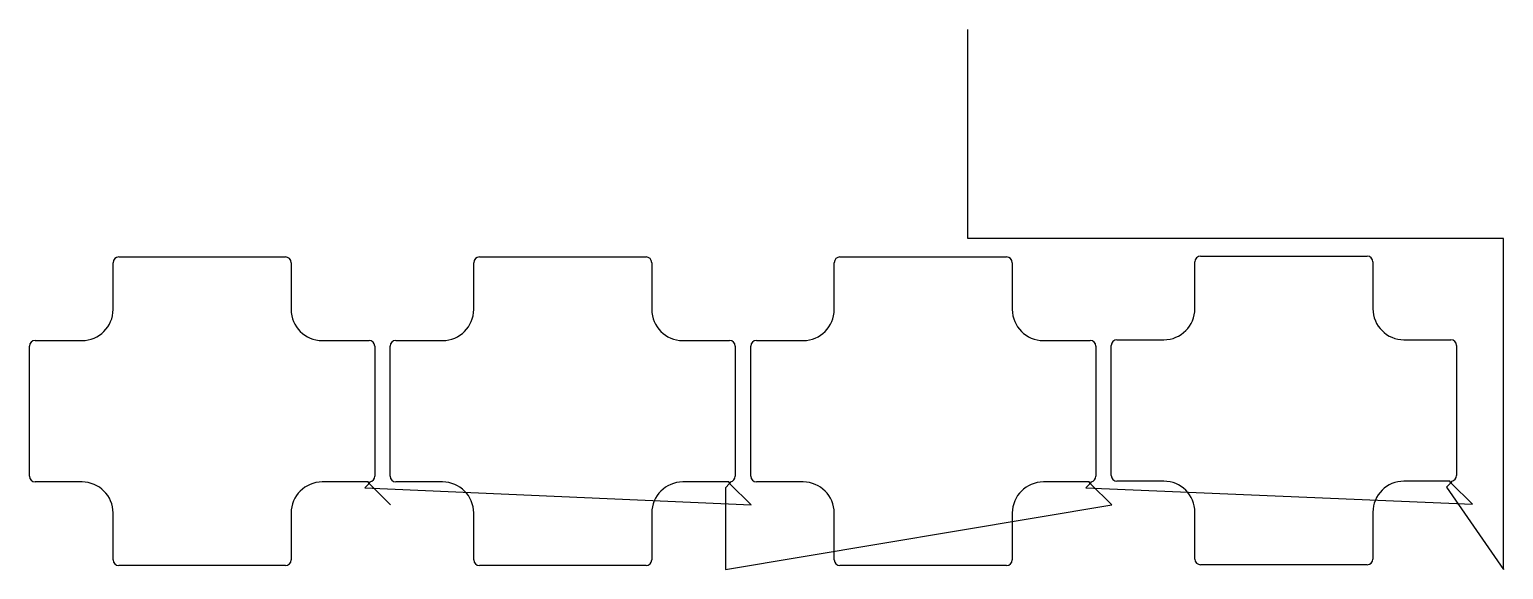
# Model space of a CAD drawing. Header units: metres. Extents: x 7 to 2431, y 0 to 889.
import ezdxf

# ---------------------------------------------------------------- set-up
doc = ezdxf.new("R2010")
doc.units = ezdxf.units.M

msp = doc.modelspace()

# ---------------------------------------------------------------- linework, layer by layer
at = {"layer": 'TOOL_0'}
for p, q in [((1549.791, 887.879), (1549.791, 888.879)), ((1549.791, 544.78), (1549.791, 887.879)), ((2430.978, 544.78), (1549.791, 544.78)), ((2430.978, 1), (2430.978, 544.78)), ((153.596, 514.459), (427.596, 514.459)), ((746.657, 514.459), (1020.657, 514.459)), ((1339.718, 514.459), (1613.718, 514.459)), ((1932.78, 515.691), (2206.78, 515.691)), ((144.196, 428.058), (144.196, 505.059)), ((436.996, 505.059), (436.996, 428.059)), ((737.257, 428.058), (737.257, 505.059)), ((1030.057, 505.059), (1030.057, 428.059)), ((1330.318, 428.058), (1330.318, 505.059)), ((1623.118, 505.059), (1623.118, 428.059)), ((1923.38, 429.29), (1923.38, 506.291)), ((2216.18, 506.291), (2216.18, 429.291)), ((6.696, 153.559), (6.696, 367.559)), ((16.096, 376.959), (93.096, 376.959)), ((488.096, 376.959), (565.096, 376.959)), ((574.496, 367.559), (574.496, 153.559)), ((599.757, 153.559), (599.757, 367.559)), ((609.157, 376.959), (686.157, 376.959)), ((1081.157, 376.959), (1158.157, 376.959)), ((1167.557, 367.559), (1167.557, 153.559)), ((1192.818, 153.559), (1192.818, 367.559)), ((1202.218, 376.959), (1279.218, 376.959)), ((1674.218, 376.959), (1751.218, 376.959)), ((1760.618, 367.559), (1760.618, 153.559)), ((1785.88, 154.791), (1785.88, 368.791)), ((1795.28, 378.191), (1872.28, 378.191)), ((2267.28, 378.191), (2344.28, 378.191)), ((2353.68, 368.791), (2353.68, 154.791)), ((2345.775, 145.511), (2344.38, 142.853)), ((93.096, 144.159), (16.096, 144.159)), ((563.594, 144.159), (488.096, 144.159)), ((565.196, 141.621), (558.125, 134.55)), ((558.125, 134.55), (1193.613, 106.265)), ((565.197, 141.621), (563.594, 144.159)), ((566.591, 144.279), (565.196, 141.621)), ((600.552, 106.265), (565.197, 141.621)), ((686.157, 144.159), (609.157, 144.159)), ((1156.655, 144.159), (1081.157, 144.159)), ((1158.257, 141.621), (1151.186, 134.55)), ((1151.186, 134.55), (1151.186, 0)), ((1158.258, 141.621), (1156.655, 144.159)), ((1159.652, 144.279), (1158.257, 141.621)), ((1193.613, 106.265), (1158.258, 141.621)), ((1279.218, 144.159), (1202.218, 144.159)), ((1749.716, 144.159), (1674.218, 144.159)), ((1751.318, 141.621), (1744.247, 134.55)), ((1744.247, 134.55), (2379.737, 107.498)), ((1751.319, 141.621), (1749.716, 144.159)), ((1752.713, 144.279), (1751.318, 141.621)), ((1786.675, 106.265), (1751.319, 141.621)), ((1872.28, 145.391), (1795.28, 145.391)), ((2342.778, 145.391), (2267.28, 145.391)), ((2344.38, 142.853), (2337.309, 135.782)), ((2337.309, 135.782), (2430.978, 0)), ((2344.381, 142.853), (2342.778, 145.391)), ((2379.737, 107.498), (2344.381, 142.853)), ((1151.186, 0), (1786.675, 106.265)), ((144.196, 16.059), (144.196, 93.059)), ((436.996, 93.059), (436.996, 16.059)), ((737.257, 16.059), (737.257, 93.059)), ((1030.057, 93.059), (1030.057, 16.059)), ((1330.318, 16.059), (1330.318, 93.059)), ((1623.118, 93.059), (1623.118, 16.059)), ((1923.38, 17.291), (1923.38, 94.291)), ((2216.18, 94.291), (2216.18, 17.291)), ((427.596, 6.659), (153.596, 6.659)), ((1020.657, 6.659), (746.657, 6.659)), ((1613.718, 6.659), (1339.718, 6.659)), ((2206.78, 7.891), (1932.78, 7.891)), ((2430.978, 0), (2430.978, 1)), ((2430.978, 1), (2430.978, 0)), ((2430.978, 0), (2430.978, 1))]:
    msp.add_line(p, q, dxfattribs=at)
for centre, radius, start, end in [((153.596, 505.059), 9.4, 90, 180), ((427.596, 505.059), 9.4, 0, 90), ((746.657, 505.059), 9.4, 90, 180), ((1020.657, 505.059), 9.4, 0, 90), ((1339.718, 505.059), 9.4, 90, 180), ((1613.718, 505.059), 9.4, 0, 90), ((1932.78, 506.291), 9.4, 90, 180), ((2206.78, 506.291), 9.4, 0, 90), ((93.096, 428.059), 51.1, 270, 359.998879), ((488.096, 428.059), 51.1, 180, 270), ((686.157, 428.059), 51.1, 270, 359.998879), ((1081.157, 428.059), 51.1, 180, 270), ((1279.218, 428.059), 51.1, 270, 359.998879), ((1674.218, 428.059), 51.1, 180, 270), ((1872.28, 429.291), 51.1, 270, 359.998879), ((2267.28, 429.291), 51.1, 180, 270), ((16.096, 367.559), 9.4, 90, 180), ((565.096, 367.559), 9.4, 0, 90), ((609.157, 367.559), 9.4, 90, 180), ((1158.157, 367.559), 9.4, 0, 90), ((1202.218, 367.559), 9.4, 90, 180), ((1751.218, 367.559), 9.4, 0, 90), ((1795.28, 368.791), 9.4, 90, 180), ((2344.28, 368.791), 9.4, 0, 90), ((16.096, 153.559), 9.4, 180, 270), ((565.096, 153.559), 9.4, 279.15167, 0), ((609.157, 153.559), 9.4, 180, 270), ((1158.157, 153.559), 9.4, 279.15167, 0), ((1202.218, 153.559), 9.4, 180, 270), ((1751.218, 153.559), 9.4, 279.15167, 0), ((1795.28, 154.791), 9.4, 180, 270), ((2344.28, 154.791), 9.4, 279.15167, 0), ((93.096, 93.059), 51.1, 0, 90), ((488.096, 93.059), 51.1, 90, 180), ((686.157, 93.059), 51.1, 0, 90), ((1081.157, 93.059), 51.1, 90, 180), ((1279.218, 93.059), 51.1, 0, 90), ((1674.218, 93.059), 51.1, 90, 180), ((1872.28, 94.291), 51.1, 0, 90), ((2267.28, 94.291), 51.1, 90, 180), ((153.596, 16.059), 9.4, 180, 270), ((427.596, 16.059), 9.4, 270, 0), ((746.657, 16.059), 9.4, 180, 270), ((1020.657, 16.059), 9.4, 270, 0), ((1339.718, 16.059), 9.4, 180, 270), ((1613.718, 16.059), 9.4, 270, 0), ((1932.78, 17.291), 9.4, 180, 270), ((2206.78, 17.291), 9.4, 270, 0)]:
    msp.add_arc(centre, radius, start, end, dxfattribs=at)

doc.saveas('drawing.dxf')
